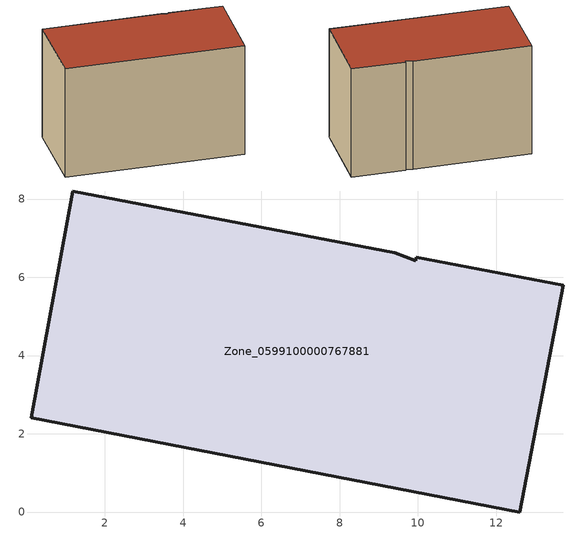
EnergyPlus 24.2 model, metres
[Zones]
Zone_0599100000767881
 floor ground (C_G): 0.11,2.42 1.17,8.21 9.4,6.62 9.95,6.42 9.96,6.51 13.72,5.79 12.6,0 z0
 wall outside (C_F): 13.72,5.79 9.96,6.51 9.95,6.42 9.4,6.62 1.17,8.21 0.11,2.42 12.6,0 13.72,5.79 z0:8.43
 roof outside (C_R): 1.17,8.21 0.11,2.42 12.6,0 13.72,5.79 9.96,6.51 9.95,6.42 9.4,6.62 z8.43
[BUILDING]
Pand.0599100000767881: North Axis=0; Terrain=City; Loads Convergence Tolerance Value=0.04; Temperature Convergence Tolerance Value=0.4; Solar Distribution=FullExterior; Maximum Number of Warmup Days=25; Minimum Number of Warmup Days=1
[Site:Location]
Rotterdam.The.Hague.AP_ZH_NLD Design_Conditions: Latitude=51.96; Longitude=4.45; Time Zone=1; Elevation=-4.5
[SITE:GROUNDTEMPERATURE:BUILDINGSURFACE]
18, 18, 18, 18, 18, 18, 18, 18, 18, 18, 18, 18
[MATERIAL] Thermal Absorptance=0.9; Solar Absorptance=0.7; Visible Absorptance=0.7
Name | Roughness | Thickness | Conductivity | Density | Specific Heat
G.TC.2006-2014 | MediumSmooth | 0.15 | 0.06 | 540 | 1210
F.TC.2006-2014 | Rough | 0.3 | 0.12 | 1920 | 840
R.TC.2006-2014 | MediumRough | 0.2 | 0.08 | 1500 | 1000
[CONSTRUCTION]
C_G: G.TC.2006-2014
C_F: F.TC.2006-2014
C_R: R.TC.2006-2014
[ZONE]
Zone_0599100000767881: Type=1; Multiplier=1; Ceiling Height=Autocalculate; Volume=Autocalculate; Floor Area=autocalculate; Part of Total Floor Area=Yes
[ZONEINFILTRATION:DESIGNFLOWRATE]
Infil_Zone_0599100000767881: Zone or ZoneList or Space or SpaceList=Zone_0599100000767881; Schedule=AlwaysOn; Design Flow Rate Calculation Method=Flow/Area; Flow Rate per Floor Area=0.0015; Constant Term Coefficient=1; Temperature Term Coefficient=0; Velocity Term Coefficient=0; Velocity Squared Term Coefficient=0
[HVACTEMPLATE:ZONE:IDEALLOADSAIRSYSTEM]
Zone_0599100000767881: Maximum Heating Supply Air Temperature=50; Minimum Cooling Supply Air Temperature=13; Maximum Heating Supply Air Humidity Ratio=0.0156; Minimum Cooling Supply Air Humidity Ratio=0.0077; Heating Limit=NoLimit; Cooling Limit=NoLimit; Dehumidification Control Type=ConstantSensibleHeatRatio; Cooling Sensible Heat Ratio=0.7; Dehumidification Setpoint=60; Humidification Control Type=None; Humidification Setpoint=30; Outdoor Air Method=None; Outdoor Air Flow Rate per Person=0.00944; Outdoor Air Flow Rate per Zone Floor Area=0; Outdoor Air Flow Rate per Zone=0; Demand Controlled Ventilation Type=None; Outdoor Air Economizer Type=NoEconomizer; Heat Recovery Type=None; Sensible Heat Recovery Effectiveness=0.7; Latent Heat Recovery Effectiveness=0.65
[ZONECONTROL:THERMOSTAT]
ThermostatControl_Zone_0599100000767881: Zone or ZoneList=Zone_0599100000767881; Control Type Schedule=DualSetpointControlType; Control 1=Thermostat_Zone_0599100000767881; Temperature Difference Between Cutout And Setpoint=0
[THERMOSTATSETPOINT:DUALSETPOINT]
Thermostat_Zone_0599100000767881: Heating Setpoint Temperature Schedule=HeatingSetpoint_Zone_0599100000767881; Cooling Setpoint Temperature Schedule=CoolingSetpoint_Zone_0599100000767881
[SCHEDULE:COMPACT]
HeatingSetpoint_Zone_0599100000767881: Through: 12/31, For: AllDays, Until: 24:00, 21
CoolingSetpoint_Zone_0599100000767881: Through: 12/31, For: AllDays, Until: 24:00, 24
DualSetpointControlType: Through: 12/31, For: AllDays, Until: 24:00, 4
AlwaysOn: Through: 12/31, For: AllDays, Until: 24:00, 1
